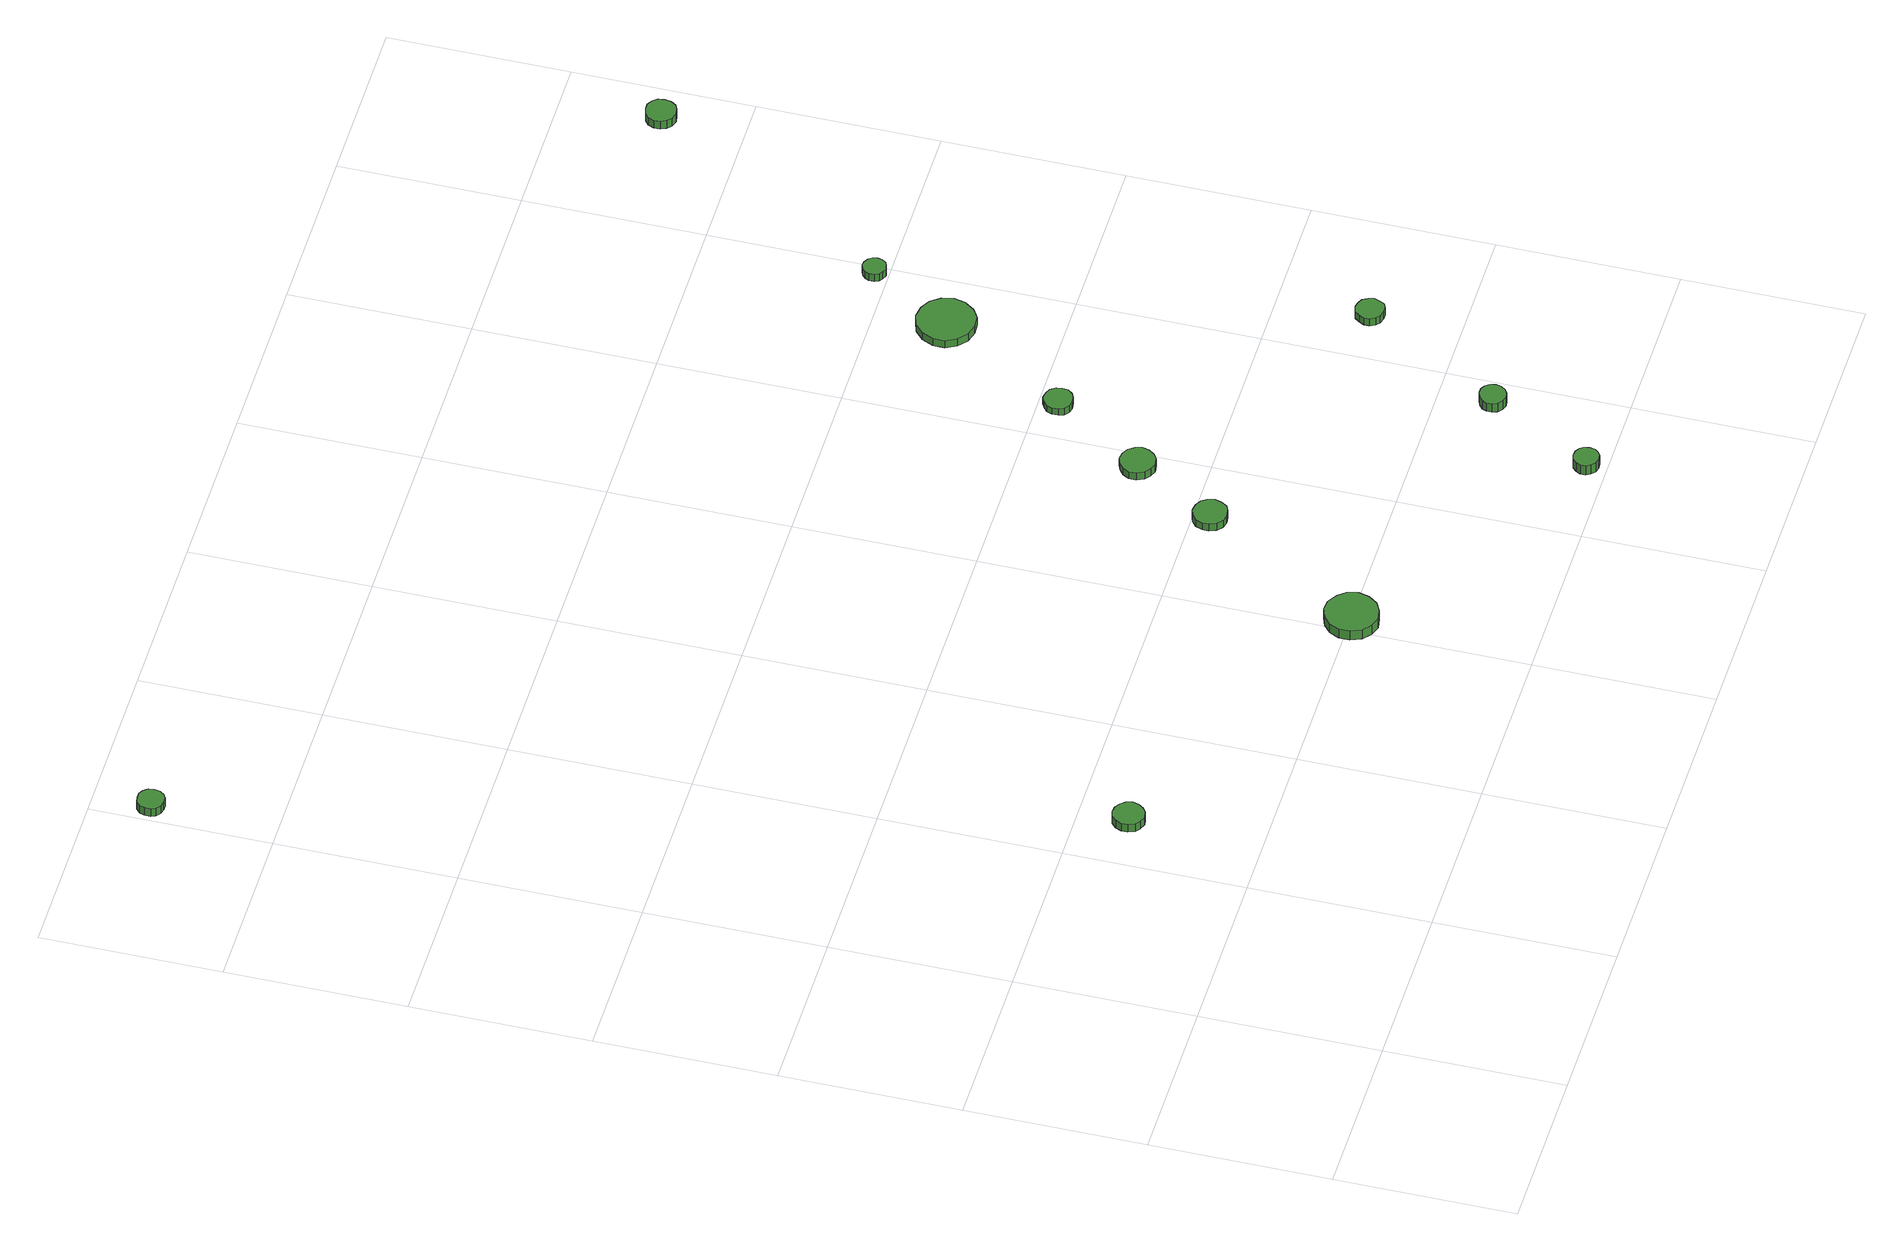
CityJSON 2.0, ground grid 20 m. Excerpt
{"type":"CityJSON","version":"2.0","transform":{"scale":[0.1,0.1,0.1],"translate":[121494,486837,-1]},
"CityObjects":{
"tree1":{"type":"SolitaryVegetationObject","attributes":{"function":"something"},"geometry":[{"type":"MultiSurface","lod":"1","boundaries":[[[0,1,2,3,4,5,6,7,8,9,10,11,12,13,14]],[[15,16,17,18,19,20,21,22,23,24,25,26,27,28,29]],[[0,29,28,1]],[[1,28,27,2]],[[2,27,26,3]],[[3,26,25,4]],[[4,25,24,5]],[[5,24,23,6]],[[6,23,22,7]],[[7,22,21,8]],[[8,21,20,9]],[[9,20,19,10]],[[10,19,18,11]],[[11,18,17,12]],[[12,17,16,13]],[[13,16,15,14]],[[14,15,29,0]]]}]},
"tree2":{"type":"SolitaryVegetationObject","attributes":{"function":"something"},"geometry":[{"type":"MultiSurface","lod":"1","boundaries":[[[30,31,32,33,34,35,36,37,38,39,40,41,42,43,44]],[[45,46,47,48,49,50,51,52,53,54,55,56,57,58,59]],[[30,59,58,31]],[[31,58,57,32]],[[32,57,56,33]],[[33,56,55,34]],[[34,55,54,35]],[[35,54,53,36]],[[36,53,52,37]],[[37,52,51,38]],[[38,51,50,39]],[[39,50,49,40]],[[40,49,48,41]],[[41,48,47,42]],[[42,47,46,43]],[[43,46,45,44]],[[44,45,59,30]]]}]},
"tree3":{"type":"SolitaryVegetationObject","attributes":{"function":"something"},"geometry":[{"type":"MultiSurface","lod":"1","boundaries":[[[60,61,62,63,64,65,66,67,68,69,70,71,72,73,74]],[[75,76,77,78,79,80,81,82,83,84,85,86,87,88,89]],[[60,89,88,61]],[[61,88,87,62]],[[62,87,86,63]],[[63,86,85,64]],[[64,85,84,65]],[[65,84,83,66]],[[66,83,82,67]],[[67,82,81,68]],[[68,81,80,69]],[[69,80,79,70]],[[70,79,78,71]],[[71,78,77,72]],[[72,77,76,73]],[[73,76,75,74]],[[74,75,89,60]]]}]},
"tree4":{"type":"SolitaryVegetationObject","attributes":{"function":"something"},"geometry":[{"type":"MultiSurface","lod":"1","boundaries":[[[90,91,92,93,94,95,96,97,98,99,100,101,102,103,104]],[[105,106,107,108,109,110,111,112,113,114,115,116,117,118,119]],[[90,119,118,91]],[[91,118,117,92]],[[92,117,116,93]],[[93,116,115,94]],[[94,115,114,95]],[[95,114,113,96]],[[96,113,112,97]],[[97,112,111,98]],[[98,111,110,99]],[[99,110,109,100]],[[100,109,108,101]],[[101,108,107,102]],[[102,107,106,103]],[[103,106,105,104]],[[104,105,119,90]]]}]},
"tree5":{"type":"SolitaryVegetationObject","attributes":{"function":"something"},"geometry":[{"type":"MultiSurface","lod":"1","boundaries":[[[120,121,122,123,124,125,126,127,128,129,130,131,132,133,134]],[[135,136,137,138,139,140,141,142,143,144,145,146,147,148,149]],[[120,149,148,121]],[[121,148,147,122]],[[122,147,146,123]],[[123,146,145,124]],[[124,145,144,125]],[[125,144,143,126]],[[126,143,142,127]],[[127,142,141,128]],[[128,141,140,129]],[[129,140,139,130]],[[130,139,138,131]],[[131,138,137,132]],[[132,137,136,133]],[[133,136,135,134]],[[134,135,149,120]]]}]},
"tree6":{"type":"SolitaryVegetationObject","attributes":{"function":"something"},"geometry":[{"type":"MultiSurface","lod":"1","boundaries":[[[150,151,152,153,154,155,156,157,158,159,160,161,162,163,164]],[[165,166,167,168,169,170,171,172,173,174,175,176,177,178,179]],[[150,179,178,151]],[[151,178,177,152]],[[152,177,176,153]],[[153,176,175,154]],[[154,175,174,155]],[[155,174,173,156]],[[156,173,172,157]],[[157,172,171,158]],[[158,171,170,159]],[[159,170,169,160]],[[160,169,168,161]],[[161,168,167,162]],[[162,167,166,163]],[[163,166,165,164]],[[164,165,179,150]]]}]},
"tree7":{"type":"SolitaryVegetationObject","attributes":{"function":"something"},"geometry":[{"type":"MultiSurface","lod":"1","boundaries":[[[180,181,182,183,184,185,186,187,188,189,190,191,192,193,194]],[[195,196,197,198,199,200,201,202,203,204,205,206,207,208,209]],[[180,209,208,181]],[[181,208,207,182]],[[182,207,206,183]],[[183,206,205,184]],[[184,205,204,185]],[[185,204,203,186]],[[186,203,202,187]],[[187,202,201,188]],[[188,201,200,189]],[[189,200,199,190]],[[190,199,198,191]],[[191,198,197,192]],[[192,197,196,193]],[[193,196,195,194]],[[194,195,209,180]]]}]},
"tree8":{"type":"SolitaryVegetationObject","attributes":{"function":"something"},"geometry":[{"type":"MultiSurface","lod":"1","boundaries":[[[210,211,212,213,214,215,216,217,218,219,220,221,222,223,224]],[[225,226,227,228,229,230,231,232,233,234,235,236,237,238,239]],[[210,239,238,211]],[[211,238,237,212]],[[212,237,236,213]],[[213,236,235,214]],[[214,235,234,215]],[[215,234,233,216]],[[216,233,232,217]],[[217,232,231,218]],[[218,231,230,219]],[[219,230,229,220]],[[220,229,228,221]],[[221,228,227,222]],[[222,227,226,223]],[[223,226,225,224]],[[224,225,239,210]]]}]},
"tree9":{"type":"SolitaryVegetationObject","attributes":{"function":"something"},"geometry":[{"type":"MultiSurface","lod":"1","boundaries":[[[240,241,242,243,244,245,246,247,248,249,250,251,252,253,254]],[[255,256,257,258,259,260,261,262,263,264,265,266,267,268,269]],[[240,269,268,241]],[[241,268,267,242]],[[242,267,266,243]],[[243,266,265,244]],[[244,265,264,245]],[[245,264,263,246]],[[246,263,262,247]],[[247,262,261,248]],[[248,261,260,249]],[[249,260,259,250]],[[250,259,258,251]],[[251,258,257,252]],[[252,257,256,253]],[[253,256,255,254]],[[254,255,269,240]]]}]},
"tree10":{"type":"SolitaryVegetationObject","attributes":{"function":"something"},"geometry":[{"type":"MultiSurface","lod":"1","boundaries":[[[270,271,272,273,274,275,276,277,278,279,280,281,282,283,284]],[[285,286,287,288,289,290,291,292,293,294,295,296,297,298,299]],[[270,299,298,271]],[[271,298,297,272]],[[272,297,296,273]],[[273,296,295,274]],[[274,295,294,275]],[[275,294,293,276]],[[276,293,292,277]],[[277,292,291,278]],[[278,291,290,279]],[[279,290,289,280]],[[280,289,288,281]],[[281,288,287,282]],[[282,287,286,283]],[[283,286,285,284]],[[284,285,299,270]]]}]},
"tree11":{"type":"SolitaryVegetationObject","attributes":{"function":"something"},"geometry":[{"type":"MultiSurface","lod":"1","boundaries":[[[300,301,302,303,304,305,306,307,308,309,310,311,312,313,314]],[[315,316,317,318,319,320,321,322,323,324,325,326,327,328,329]],[[300,329,328,301]],[[301,328,327,302]],[[302,327,326,303]],[[303,326,325,304]],[[304,325,324,305]],[[305,324,323,306]],[[306,323,322,307]],[[307,322,321,308]],[[308,321,320,309]],[[309,320,319,310]],[[310,319,318,311]],[[311,318,317,312]],[[312,317,316,313]],[[313,316,315,314]],[[314,315,329,300]]]}]},
"tree12":{"type":"SolitaryVegetationObject","attributes":{"function":"something"},"geometry":[{"type":"MultiSurface","lod":"1","boundaries":[[[330,331,332,333,334,335,336,337,338,339,340,341,342,343,344]],[[345,346,347,348,349,350,351,352,353,354,355,356,357,358,359]],[[330,359,358,331]],[[331,358,357,332]],[[332,357,356,333]],[[333,356,355,334]],[[334,355,354,335]],[[335,354,353,336]],[[336,353,352,337]],[[337,352,351,338]],[[338,351,350,339]],[[339,350,349,340]],[[340,349,348,341]],[[341,348,347,342]],[[342,347,346,343]],[[343,346,345,344]],[[344,345,359,330]]]}]}
},
"vertices":[
[282,346,18],[280,353,18],[276,358,18],[270,362,18],[263,363,18],[256,361,18],[251,356,18],[248,349,18],[248,342,18],[251,335,18],[256,331,18],[263,328,18],[270,329,18],[276,333,18],[280,339,18],[280,339,7],[276,333,7],[270,329,7],[263,328,7],[256,331,7],[251,335,7],[248,342,7],[248,349,7],[251,356,7],[256,361,7],[263,363,7],[270,362,7],[276,358,7],[280,353,7],[282,346,7],
[36,1338,17],[35,1344,17],[31,1349,17],[26,1352,17],[20,1352,17],[14,1351,17],[9,1346,17],[7,1341,17],[7,1334,17],[9,1329,17],[14,1325,17],[20,1323,17],[26,1323,17],[31,1326,17],[35,1331,17],[35,1331,6],[31,1326,6],[26,1323,6],[20,1323,6],[14,1325,6],[9,1329,6],[7,1334,6],[7,1341,6],[9,1346,6],[14,1351,6],[20,1352,6],[26,1352,6],[31,1349,6],[35,1344,6],[36,1338,6],
[644,199,21],[641,211,21],[634,220,21],[623,227,21],[611,228,21],[600,224,21],[591,216,21],[586,205,21],[586,193,21],[591,181,21],[600,173,21],[611,169,21],[623,171,21],[634,177,21],[641,187,21],[641,187,8],[634,177,8],[623,171,8],[611,169,8],[600,173,8],[591,181,8],[586,193,8],[586,205,8],[591,216,8],[600,224,8],[611,228,8],[623,227,8],[634,220,8],[641,211,8],[644,199,8],
[744,381,17],[742,389,17],[738,395,17],[731,399,17],[723,400,17],[716,398,17],[710,393,17],[707,385,17],[707,378,17],[710,370,17],[716,365,17],[723,363,17],[731,364,17],[738,367,17],[742,374,17],[742,374,7],[738,367,7],[731,364,7],[723,363,7],[716,365,7],[710,370,7],[707,378,7],[707,385,7],[710,393,7],[716,398,7],[723,400,7],[731,399,7],[738,395,7],[742,389,7],[744,381,7],
[915,22,23],[914,28,23],[911,32,23],[906,35,23],[900,36,23],[894,34,23],[890,30,23],[887,25,23],[887,19,23],[890,14,23],[894,10,23],[900,8,23],[906,9,23],[911,12,23],[914,16,23],[914,16,10],[911,12,10],[906,9,10],[900,8,10],[894,10,10],[890,14,10],[887,19,10],[887,25,10],[890,30,10],[894,34,10],[900,36,10],[906,35,10],[911,32,10],[914,28,10],[915,22,10],
[800,475,17],[798,482,17],[793,489,17],[786,493,17],[778,494,17],[771,491,17],[765,486,17],[761,479,17],[761,471,17],[765,463,17],[771,458,17],[778,455,17],[786,456,17],[793,460,17],[798,467,17],[798,467,7],[793,460,7],[786,456,7],[778,455,7],[771,458,7],[765,463,7],[761,471,7],[761,479,7],[765,486,7],[771,491,7],[778,494,7],[786,493,7],[793,489,7],[798,482,7],[800,475,7],
[985,142,19],[984,148,19],[980,153,19],[975,156,19],[969,156,19],[963,154,19],[958,150,19],[956,145,19],[956,139,19],[958,133,19],[963,129,19],[969,127,19],[975,128,19],[980,131,19],[984,136,19],[984,136,7],[980,131,7],[975,128,7],[969,127,7],[963,129,7],[958,133,7],[956,139,7],[956,145,7],[958,150,7],[963,154,7],[969,156,7],[975,156,7],[980,153,7],[984,148,7],[985,142,7],
[865,579,16],[864,585,16],[860,591,16],[854,594,16],[847,595,16],[841,592,16],[836,588,16],[834,582,16],[834,575,16],[836,569,16],[841,565,16],[847,563,16],[854,564,16],[860,567,16],[864,572,16],[864,572,7],[860,567,7],[854,564,7],[847,563,7],[841,565,7],[836,569,7],[834,575,7],[834,582,7],[836,588,7],[841,592,7],[847,595,7],[854,594,7],[860,591,7],[864,585,7],[865,579,7],
[966,723,16],[963,736,16],[955,747,16],[944,753,16],[931,755,16],[918,751,16],[908,742,16],[902,729,16],[902,716,16],[908,704,16],[918,695,16],[931,691,16],[944,692,16],[955,699,16],[963,710,16],[963,710,6],[955,699,6],[944,692,6],[931,691,6],[918,695,6],[908,704,6],[902,716,6],[902,729,6],[908,742,6],[918,751,6],[931,755,6],[944,753,6],[955,747,6],[963,736,6],[966,723,6],
[1079,299,17],[1077,305,17],[1074,311,17],[1068,314,17],[1062,315,17],[1055,313,17],[1051,308,17],[1048,302,17],[1048,296,17],[1051,290,17],[1055,286,17],[1062,284,17],[1068,284,17],[1074,287,17],[1077,293,17],[1077,293,7],[1074,287,7],[1068,284,7],[1062,284,7],[1055,286,7],[1051,290,7],[1048,296,7],[1048,302,7],[1051,308,7],[1055,313,7],[1062,315,7],[1068,314,7],[1074,311,7],[1077,305,7],[1079,299,7],
[1004,816,16],[1003,821,16],[1000,825,16],[995,828,16],[990,829,16],[985,827,16],[981,823,16],[979,819,16],[979,813,16],[981,808,16],[985,805,16],[990,803,16],[995,804,16],[1000,806,16],[1003,811,16],[1003,811,6],[1000,806,6],[995,804,6],[990,803,6],[985,805,6],[981,808,6],[979,813,6],[979,819,6],[981,823,6],[985,827,6],[990,829,6],[995,828,6],[1000,825,6],[1003,821,6],[1004,816,6],
[1175,1092,17],[1174,1099,17],[1170,1104,17],[1164,1108,17],[1157,1108,17],[1150,1106,17],[1145,1102,17],[1142,1095,17],[1142,1088,17],[1145,1082,17],[1150,1077,17],[1157,1075,17],[1164,1076,17],[1170,1079,17],[1174,1085,17],[1174,1085,6],[1170,1079,6],[1164,1076,6],[1157,1075,6],[1150,1077,6],[1145,1082,6],[1142,1088,6],[1142,1095,6],[1145,1102,6],[1150,1106,6],[1157,1108,6],[1164,1108,6],[1170,1104,6],[1174,1099,6],[1175,1092,6]
]}
